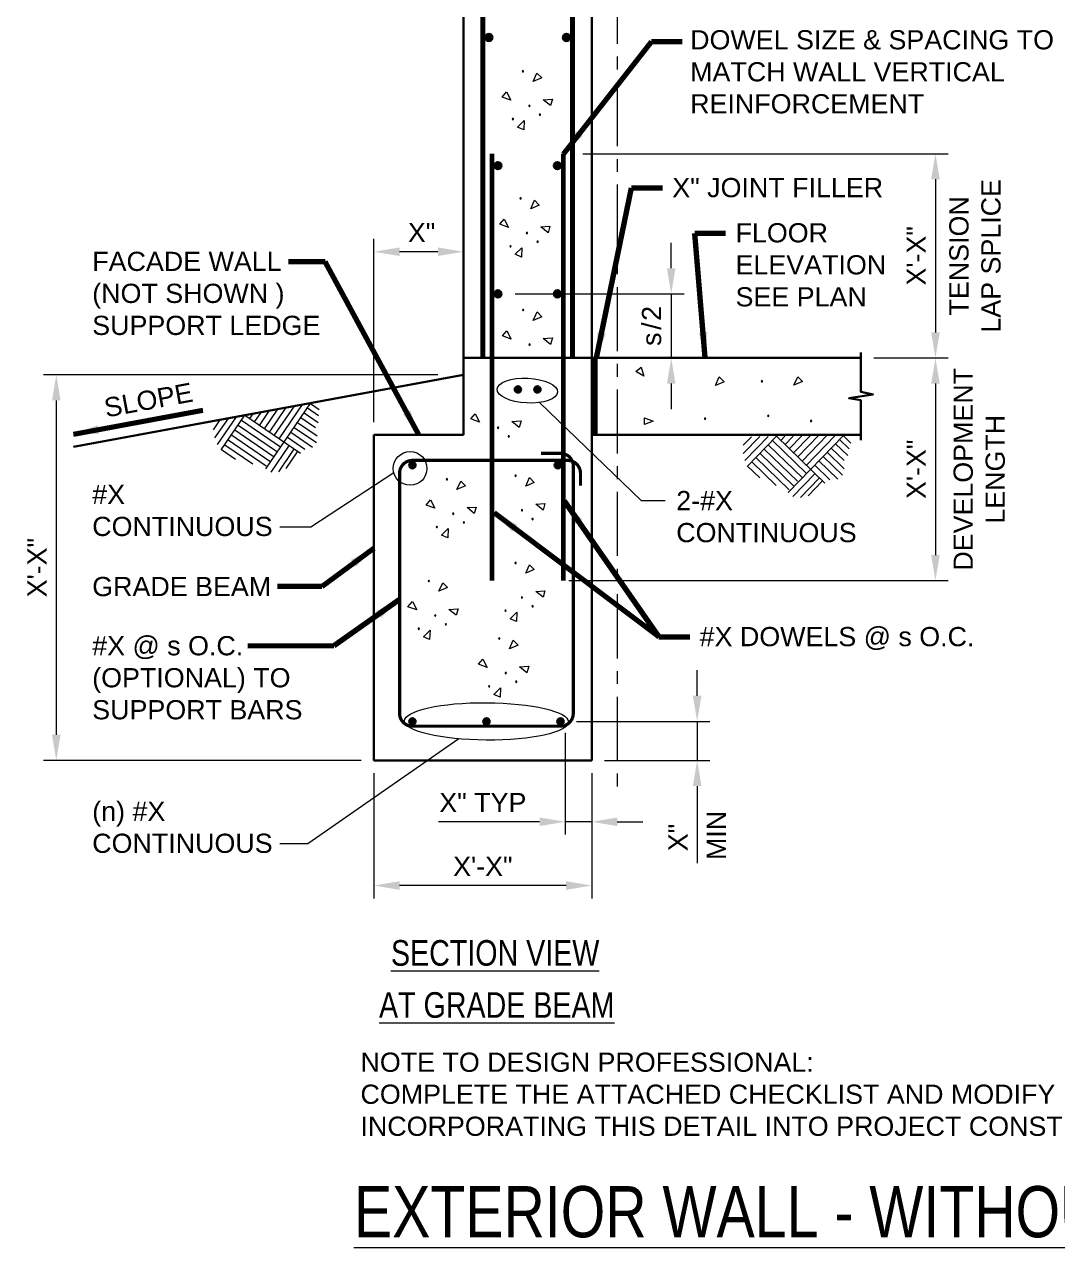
# Model space of a CAD drawing. Header units: inches. Extents: x -919 to -774, y 1785 to 1944.
# Drawn here: x -919 to -838.3, y 1784.5 to 1880 of the extents above; entities that cross this region are included whole.
import ezdxf

# ---------------------------------------------------------------- set-up
doc = ezdxf.new("R2010")
doc.units = ezdxf.units.IN
doc.header["$LTSCALE"] = 5
doc.header["$MEASUREMENT"] = 0
doc.linetypes.add('CENTER', pattern=[2, 1.25, -0.25, 0.25, -0.25])
for name, color, linetype, lineweight in [('S-ANNO-DIMS', 1, 'Continuous', 20), ('S-ANNO-TEXT', 7, 'Continuous', 20), ('S-DETL', 3, 'Continuous', 30), ('S-DETL-PATT', 7, 'Continuous', 15), ('S-GRID', 9, 'CENTER', 20)]:
    doc.layers.add(name, color=color, linetype=linetype, lineweight=lineweight)
doc.styles.add('Romans', font='arial.ttf')
doc.dimstyles.get("Standard").update_dxf_attribs({"dimtxt": 0.18, "dimasz": 0.18, "dimexe": 0.18, "dimexo": 0.0625, "dimgap": 0.09, "dimtad": 0, "dimtih": 1, "dimtoh": 1, "dimdec": 4, "dimzin": 0, "dimdsep": 46, "dimtxsty": 'Standard', "dimcen": 0.09, "dimadec": 0, "dimazin": 0, "dimtfac": 1, "dimtdec": 4, "dimtofl": 0, "dimtmove": 0, "dimatfit": 3, "dimfxl": 1, "dimtolj": 1, "dimtzin": 0, "dimarcsym": 0})

# ---------------------------------------------------------------- blocks, each defined once
blk = doc.blocks.new('*D0')
at = {"layer": 'Defpoints', "color": 0, "transparency": 16777216}
for p in [(-891.711, 1822.558), (-874.711, 1822.558), (-891.711, 1812.784)]:
    blk.add_point(p, dxfattribs=at)
at = {"layer": 'S-ANNO-DIMS', "transparency": 16777216}
for p, q in [((-891.711, 1821.558), (-891.711, 1811.784)), ((-874.711, 1821.558), (-874.711, 1811.784)), ((-876.711, 1812.784), (-889.711, 1812.784))]:
    blk.add_line(p, q, dxfattribs=at)
for points in [[(-889.711, 1813.118), (-889.711, 1812.451), (-891.711, 1812.784)], [(-876.711, 1813.118), (-876.711, 1812.451), (-874.711, 1812.784)]]:
    blk.add_solid(points, dxfattribs=at)
at = {"layer": 'S-ANNO-DIMS', "transparency": 16777216, "insert": (-883.211, 1814.284), "char_height": 1.5, "attachment_point": 5, "style": 'Romans'}
blk.add_mtext('\\A1;X\'-X"', dxfattribs=at)
blk = doc.blocks.new('*D1')
at = {"layer": 'Defpoints', "color": 0, "transparency": 16777216}
for p in [(-891.711, 1862.29), (-884.711, 1853.991), (-891.711, 1847.991)]:
    blk.add_point(p, dxfattribs=at)
at = {"layer": 'S-ANNO-DIMS', "transparency": 16777216}
for p, q in [((-891.711, 1848.991), (-891.711, 1863.29)), ((-886.711, 1862.29), (-889.711, 1862.29))]:
    blk.add_line(p, q, dxfattribs=at)
for points in [[(-889.711, 1862.623), (-889.711, 1861.957), (-891.711, 1862.29)], [(-886.711, 1862.623), (-886.711, 1861.957), (-884.711, 1862.29)]]:
    blk.add_solid(points, dxfattribs=at)
at = {"layer": 'S-ANNO-DIMS', "transparency": 16777216, "insert": (-887.992, 1863.79), "char_height": 1.5, "attachment_point": 5, "style": 'Romans'}
blk.add_mtext('\\A1;X"', dxfattribs=at)
blk = doc.blocks.new('*D2')
at = {"layer": 'Defpoints', "color": 0, "transparency": 16777216}
for p in [(-881.689, 1858.999), (-876.732, 1853.991), (-868.503, 1853.991)]:
    blk.add_point(p, dxfattribs=at)
at = {"layer": 'S-ANNO-DIMS', "transparency": 16777216}
for p, q in [((-868.503, 1860.999), (-868.503, 1862.999)), ((-880.689, 1858.999), (-867.503, 1858.999)), ((-868.503, 1858.999), (-868.503, 1853.991)), ((-868.503, 1851.991), (-868.503, 1849.991))]:
    blk.add_line(p, q, dxfattribs=at)
for points in [[(-868.836, 1860.999), (-868.17, 1860.999), (-868.503, 1858.999)], [(-868.836, 1851.991), (-868.17, 1851.991), (-868.503, 1853.991)]]:
    blk.add_solid(points, dxfattribs=at)
at = {"layer": 'S-ANNO-DIMS', "transparency": 16777216, "insert": (-870.357, 1856.991), "char_height": 1.5, "attachment_point": 5, "rotation": 90, "style": 'Romans'}
blk.add_mtext('\\A1;{\\T1.2; }', dxfattribs=at)
blk = doc.blocks.new('*D3')
at = {"layer": 'Defpoints', "color": 0, "transparency": 16777216}
for p in [(-876.9, 1825.604), (-874.711, 1822.558), (-866.477, 1822.558)]:
    blk.add_point(p, dxfattribs=at)
at = {"layer": 'S-ANNO-DIMS', "transparency": 16777216}
for p, q in [((-866.477, 1827.604), (-866.477, 1829.604)), ((-875.9, 1825.604), (-865.477, 1825.604)), ((-866.477, 1825.604), (-866.477, 1822.558)), ((-873.711, 1822.558), (-865.477, 1822.558)), ((-866.477, 1820.558), (-866.477, 1814.519))]:
    blk.add_line(p, q, dxfattribs=at)
for points in [[(-866.811, 1827.604), (-866.144, 1827.604), (-866.477, 1825.604)], [(-866.811, 1820.558), (-866.144, 1820.558), (-866.477, 1822.558)]]:
    blk.add_solid(points, dxfattribs=at)
at = {"layer": 'S-ANNO-DIMS', "transparency": 16777216, "insert": (-867.977, 1816.536), "char_height": 1.5, "attachment_point": 5, "rotation": 90, "style": 'Romans'}
blk.add_mtext('\\A1;X"', dxfattribs=at)
blk = doc.blocks.new('*D4')
at = {"layer": 'Defpoints', "color": 0, "transparency": 16777216}
for p in [(-876.398, 1869.951), (-850.28, 1853.991), (-847.874, 1853.991)]:
    blk.add_point(p, dxfattribs=at)
at = {"layer": 'S-ANNO-DIMS', "transparency": 16777216}
for p, q in [((-875.398, 1869.951), (-846.874, 1869.951)), ((-847.874, 1867.951), (-847.874, 1855.991)), ((-849.28, 1853.991), (-846.874, 1853.991))]:
    blk.add_line(p, q, dxfattribs=at)
for points in [[(-848.207, 1867.951), (-847.54, 1867.951), (-847.874, 1869.951)], [(-848.207, 1855.991), (-847.54, 1855.991), (-847.874, 1853.991)]]:
    blk.add_solid(points, dxfattribs=at)
at = {"layer": 'S-ANNO-DIMS', "transparency": 16777216, "insert": (-849.374, 1861.971), "char_height": 1.5, "attachment_point": 5, "rotation": 90, "style": 'Romans'}
blk.add_mtext('\\A1;X\'-X"', dxfattribs=at)
blk = doc.blocks.new('*D8')
at = {"layer": 'Defpoints', "color": 0, "transparency": 16777216}
for p in [(-876.775, 1825.706), (-874.711, 1822.558), (-876.775, 1817.765)]:
    blk.add_point(p, dxfattribs=at)
at = {"layer": 'S-ANNO-DIMS', "transparency": 16777216}
for p, q in [((-876.775, 1824.706), (-876.775, 1816.765)), ((-874.711, 1821.558), (-874.711, 1816.765)), ((-878.775, 1817.765), (-880.775, 1817.765)), ((-874.711, 1817.765), (-876.775, 1817.765)), ((-872.711, 1817.765), (-870.711, 1817.765))]:
    blk.add_line(p, q, dxfattribs=at)
for points in [[(-878.775, 1818.098), (-878.775, 1817.432), (-876.775, 1817.765)], [(-872.711, 1818.098), (-872.711, 1817.432), (-874.711, 1817.765)]]:
    blk.add_solid(points, dxfattribs=at)
at = {"layer": 'S-ANNO-DIMS', "transparency": 16777216, "insert": (-883.211, 1819.266), "char_height": 1.5, "attachment_point": 5, "style": 'Romans'}
blk.add_mtext('\\A1;X" TYP', dxfattribs=at)
blk = doc.blocks.new('*D12')
at = {"layer": 'Defpoints', "color": 0, "transparency": 16777216}
for p in [(-853.688, 1853.991), (-877.5, 1836.602), (-847.874, 1836.602)]:
    blk.add_point(p, dxfattribs=at)
at = {"layer": 'S-ANNO-DIMS', "transparency": 16777216}
for p, q in [((-852.688, 1853.991), (-846.874, 1853.991)), ((-847.874, 1851.991), (-847.874, 1838.602)), ((-876.5, 1836.602), (-846.874, 1836.602))]:
    blk.add_line(p, q, dxfattribs=at)
for points in [[(-848.207, 1851.991), (-847.54, 1851.991), (-847.874, 1853.991)], [(-848.207, 1838.602), (-847.54, 1838.602), (-847.874, 1836.602)]]:
    blk.add_solid(points, dxfattribs=at)
at = {"layer": 'S-ANNO-DIMS', "transparency": 16777216, "insert": (-849.374, 1845.297), "char_height": 1.5, "attachment_point": 5, "rotation": 90, "style": 'Romans'}
blk.add_mtext('\\A1;X\'-X"', dxfattribs=at)
blk = doc.blocks.new('*D19')
at = {"layer": 'Defpoints', "color": 0, "transparency": 16777216}
for p in [(-885.711, 1852.676), (-916.513, 1822.558), (-891.711, 1822.558)]:
    blk.add_point(p, dxfattribs=at)
at = {"layer": 'S-ANNO-DIMS', "transparency": 16777216}
for p, q in [((-886.711, 1852.676), (-917.513, 1852.676)), ((-916.513, 1850.676), (-916.513, 1824.558)), ((-892.711, 1822.558), (-917.513, 1822.558))]:
    blk.add_line(p, q, dxfattribs=at)
for points in [[(-916.846, 1850.676), (-916.18, 1850.676), (-916.513, 1852.676)], [(-916.846, 1824.558), (-916.18, 1824.558), (-916.513, 1822.558)]]:
    blk.add_solid(points, dxfattribs=at)
at = {"layer": 'S-ANNO-DIMS', "transparency": 16777216, "insert": (-918.013, 1837.617), "char_height": 1.5, "attachment_point": 5, "rotation": 90, "style": 'Romans'}
blk.add_mtext('\\A1;X\'-X"', dxfattribs=at)

msp = doc.modelspace()

# ---------------------------------------------------------------- hatches: boundary and pattern name
at = {"layer": 'S-DETL', "linetype": 'Continuous'}
h = msp.add_hatch(color=256, dxfattribs=at)
h.dxf.hatch_style = 1
h.paths.add_polyline_path([(-883.0233262, 1879.0279793, -1), (-882.4608262, 1879.0279793, -1)])
h = msp.add_hatch(color=256, dxfattribs=at)
h.dxf.hatch_style = 1
h.paths.add_polyline_path([(-883.0233262, 1879.0279793, -1), (-882.4608262, 1879.0279793, -1)])
h = msp.add_hatch(color=256, dxfattribs=at)
h.dxf.hatch_style = 1
h.paths.add_polyline_path([(-876.9608262, 1879.0279793, -1), (-876.3983262, 1879.0279793, -1)])
h = msp.add_hatch(color=256, dxfattribs=at)
h.dxf.hatch_style = 1
h.paths.add_polyline_path([(-876.9608262, 1879.0279793, -1), (-876.3983262, 1879.0279793, -1)])
h = msp.add_hatch(color=256, dxfattribs=at)
h.dxf.hatch_style = 1
h.paths.add_polyline_path([(-876.9608262, 1879.0279793, -1), (-876.3983262, 1879.0279793, -1)])
h = msp.add_hatch(color=256, dxfattribs=at)
h.dxf.hatch_style = 1
h.paths.add_polyline_path([(-882.3138782, 1869.013319, -1), (-881.7513782, 1869.013319, -1)])
h = msp.add_hatch(color=256, dxfattribs=at)
h.dxf.hatch_style = 1
h.paths.add_polyline_path([(-882.3138782, 1869.013319, -1), (-881.7513782, 1869.013319, -1)])
h = msp.add_hatch(color=256, dxfattribs=at)
h.dxf.hatch_style = 1
h.paths.add_polyline_path([(-882.3138782, 1869.013319, -1), (-881.7513782, 1869.013319, -1)])
h = msp.add_hatch(color=256, dxfattribs=at)
h.dxf.hatch_style = 1
h.paths.add_polyline_path([(-877.6702742, 1869.013319, -1), (-877.1077742, 1869.013319, -1)])
h = msp.add_hatch(color=256, dxfattribs=at)
h.dxf.hatch_style = 1
h.paths.add_polyline_path([(-877.6702742, 1869.013319, -1), (-877.1077742, 1869.013319, -1)])
h = msp.add_hatch(color=256, dxfattribs=at)
h.dxf.hatch_style = 1
h.paths.add_polyline_path([(-877.6702742, 1869.013319, -1), (-877.1077742, 1869.013319, -1)])
h = msp.add_hatch(color=256, dxfattribs=at)
h.dxf.hatch_style = 1
h.paths.add_polyline_path([(-882.3138782, 1858.9986588, -1), (-881.7513782, 1858.9986588, -1)])
h = msp.add_hatch(color=256, dxfattribs=at)
h.dxf.hatch_style = 1
h.paths.add_polyline_path([(-882.3138782, 1858.9986588, -1), (-881.7513782, 1858.9986588, -1)])
h = msp.add_hatch(color=256, dxfattribs=at)
h.dxf.hatch_style = 1
h.paths.add_polyline_path([(-882.3138782, 1858.9986588, -1), (-881.7513782, 1858.9986588, -1)])
h = msp.add_hatch(color=256, dxfattribs=at)
h.dxf.hatch_style = 1
h.paths.add_polyline_path([(-877.6702742, 1858.9986588, -1), (-877.1077742, 1858.9986588, -1)])
h = msp.add_hatch(color=256, dxfattribs=at)
h.dxf.hatch_style = 1
h.paths.add_polyline_path([(-877.6702742, 1858.9986588, -1), (-877.1077742, 1858.9986588, -1)])
h = msp.add_hatch(color=256, dxfattribs=at)
h.dxf.hatch_style = 1
h.paths.add_polyline_path([(-877.6702742, 1858.9986588, -1), (-877.1077742, 1858.9986588, -1)])
h = msp.add_hatch(color=256, dxfattribs=at)
h.dxf.hatch_style = 1
h.paths.add_polyline_path([(-880.7190726, 1851.5327251, -1), (-880.2190726, 1851.5327251, -1)])
h = msp.add_hatch(color=256, dxfattribs=at)
h.dxf.hatch_style = 1
h.paths.add_polyline_path([(-880.7190726, 1851.5327251, -1), (-880.2190726, 1851.5327251, -1)])
h = msp.add_hatch(color=256, dxfattribs=at)
h.dxf.hatch_style = 1
h.paths.add_polyline_path([(-880.7190726, 1851.5327251, -1), (-880.2190726, 1851.5327251, -1)])
h = msp.add_hatch(color=256, dxfattribs=at)
h.dxf.hatch_style = 1
h.paths.add_polyline_path([(-879.2012429, 1851.5327251, -1), (-878.7012429, 1851.5327251, -1)])
h = msp.add_hatch(color=256, dxfattribs=at)
h.dxf.hatch_style = 1
h.paths.add_polyline_path([(-879.2012429, 1851.5327251, -1), (-878.7012429, 1851.5327251, -1)])
h = msp.add_hatch(color=256, dxfattribs=at)
h.dxf.hatch_style = 1
h.paths.add_polyline_path([(-879.2012429, 1851.5327251, -1), (-878.7012429, 1851.5327251, -1)])
h = msp.add_hatch(color=256, dxfattribs=at)
h.dxf.hatch_style = 1
h.paths.add_polyline_path([(-888.9608262, 1845.6163287, -1), (-888.4608262, 1845.6163287, -1)])
h = msp.add_hatch(color=256, dxfattribs=at)
h.dxf.hatch_style = 1
h.paths.add_polyline_path([(-888.9608262, 1845.6163287, -1), (-888.4608262, 1845.6163287, -1)])
h = msp.add_hatch(color=256, dxfattribs=at)
h.dxf.hatch_style = 1
h.paths.add_polyline_path([(-888.9608262, 1845.6163287, -1), (-888.4608262, 1845.6163287, -1)])
h = msp.add_hatch(color=256, dxfattribs=at)
h.dxf.hatch_style = 1
h.paths.add_polyline_path([(-877.6077742, 1845.6163287, -1), (-877.1077742, 1845.6163287, -1)])
h = msp.add_hatch(color=256, dxfattribs=at)
h.dxf.hatch_style = 1
h.paths.add_polyline_path([(-877.6077742, 1845.6163287, -1), (-877.1077742, 1845.6163287, -1)])
h = msp.add_hatch(color=256, dxfattribs=at)
h.dxf.hatch_style = 1
h.paths.add_polyline_path([(-877.6077742, 1845.6163287, -1), (-877.1077742, 1845.6163287, -1)])
h = msp.add_hatch(color=256, dxfattribs=at)
h.dxf.hatch_style = 1
h.paths.add_polyline_path([(-888.9608262, 1825.6036388, -1), (-888.4608262, 1825.6036388, -1)])
h = msp.add_hatch(color=256, dxfattribs=at)
h.dxf.hatch_style = 1
h.paths.add_polyline_path([(-888.9608262, 1825.6036388, -1), (-888.4608262, 1825.6036388, -1)])
h = msp.add_hatch(color=256, dxfattribs=at)
h.dxf.hatch_style = 1
h.paths.add_polyline_path([(-888.9608262, 1825.6036388, -1), (-888.4608262, 1825.6036388, -1)])
h = msp.add_hatch(color=256, dxfattribs=at)
h.dxf.hatch_style = 1
h.paths.add_polyline_path([(-883.1801675, 1825.6036388, -1), (-882.6801675, 1825.6036388, -1)])
h = msp.add_hatch(color=256, dxfattribs=at)
h.dxf.hatch_style = 1
h.paths.add_polyline_path([(-883.1801675, 1825.6036388, -1), (-882.6801675, 1825.6036388, -1)])
h = msp.add_hatch(color=256, dxfattribs=at)
h.dxf.hatch_style = 1
h.paths.add_polyline_path([(-883.1801675, 1825.6036388, -1), (-882.6801675, 1825.6036388, -1)])
h = msp.add_hatch(color=256, dxfattribs=at)
h.dxf.hatch_style = 1
h.paths.add_polyline_path([(-877.3995087, 1825.6036388, -1), (-876.8995087, 1825.6036388, -1)])
h = msp.add_hatch(color=256, dxfattribs=at)
h.dxf.hatch_style = 1
h.paths.add_polyline_path([(-877.3995087, 1825.6036388, -1), (-876.8995087, 1825.6036388, -1)])
h = msp.add_hatch(color=256, dxfattribs=at)
h.dxf.hatch_style = 1
h.paths.add_polyline_path([(-877.3995087, 1825.6036388, -1), (-876.8995087, 1825.6036388, -1)])

# ---------------------------------------------------------------- linework, layer by layer
at = {"layer": 'S-ANNO-DIMS'}
msp.add_line((-878.7751693, 1817.7648997), (-886.6681073, 1817.7648997), dxfattribs=at)
at = {"layer": 'S-ANNO-TEXT'}
for points in [[(-878.7797337, 1850.5173296), (-870.8467159, 1842.8702682), (-868.9826055, 1842.8702682)], [(-890.160683, 1845.0231986), (-896.6413491, 1840.7820665), (-899.0588199, 1840.7820665)], [(-885.0758065, 1824.2380066), (-896.8866039, 1816.0327331), (-899.0588199, 1816.0327331)]]:
    msp.add_lwpolyline(points, dxfattribs=at)
msp.add_circle((-888.8883623, 1845.3658643), 1.3176569, dxfattribs=at)
for centre, major_axis, ratio in [((-879.7379295, 1851.440986), (2.3575065, -0.1177768), 0.4093660684), ((-882.9301675, 1825.6036388), (-6.4007631, 0.0388782), 0.2284971886)]:
    msp.add_ellipse(centre, major_axis=major_axis, ratio=ratio, dxfattribs=at)
at = {"layer": 'S-DETL', "linetype": 'Continuous'}
for p, q in [((-884.7108262, 1926.8499558), (-884.7108262, 1847.9913287)), ((-874.7108262, 1926.8499558), (-874.7108262, 1853.9913287)), ((-884.7108262, 1863.7773768), (-884.7108262, 1853.9913287)), ((-884.7108262, 1853.9913287), (-853.6878336, 1853.9913287)), ((-874.7108262, 1853.9913287), (-874.7108262, 1822.5578901)), ((-874.5858262, 1853.9913287), (-874.5858262, 1847.9913287)), ((-874.4608262, 1853.9913287), (-874.4608262, 1847.9913287)), ((-874.3358262, 1853.9913287), (-874.3358262, 1847.9913287)), ((-884.7108262, 1852.6762851), (-915.1796414, 1847.0517928)), ((-891.7108262, 1847.9913287), (-884.7108262, 1847.9913287)), ((-891.7108262, 1847.9913287), (-891.7108262, 1822.5578901)), ((-874.7108262, 1847.9913287), (-853.6878336, 1847.9913287)), ((-891.7108262, 1822.5578901), (-874.7108262, 1822.5578901))]:
    msp.add_line(p, q, dxfattribs=at)
at = {"layer": 'S-DETL', "linetype": 'Continuous', "const_width": 0.375}
for points in [[(-882.4756467, 1920.9841923), (-882.4756467, 1910.0646298), (-883.2108262, 1904.0646298), (-883.2108262, 1853.9913287)], [(-876.9460057, 1920.9841923), (-876.9460057, 1910.0646298), (-876.2108262, 1904.0646298), (-876.2108262, 1853.9913287)], [(-882.5013782, 1869.950819), (-882.5013782, 1836.6023165)], [(-876.9202742, 1869.950819), (-876.9202742, 1836.6023165)]]:
    msp.add_lwpolyline(points, dxfattribs=at)
at = {"layer": 'S-DETL', "linetype": 'Continuous'}
msp.add_lwpolyline([(-853.6878336, 1854.4283572), (-853.6878336, 1851.3424452), (-852.7472276, 1851.1487948), (-854.6284396, 1850.8501897), (-853.6878336, 1850.6934221), (-853.6878336, 1847.5706273)], dxfattribs=at)
at = {"layer": 'S-DETL', "linetype": 'Continuous', "const_width": 0.25}
msp.add_lwpolyline([(-878.6582908, 1846.5477351), (-877.1495087, 1846.5477351, -0.4142135624), (-876.1495087, 1845.5477351), (-876.1495087, 1826.2286388, -0.4142135624), (-877.1495087, 1825.2286388), (-888.7108262, 1825.2286388, -0.4142135624), (-889.7108262, 1826.2286388), (-889.7108262, 1844.9913287, -0.4142135624), (-888.7108262, 1845.9913287), (-876.5881911, 1845.9913287, -0.4142135624), (-875.5881911, 1844.9913287), (-875.5881911, 1844.0126615)], format="xyb", dxfattribs=at)
at = {"layer": 'S-DETL', "linetype": 'Continuous'}
for centre, radius in [((-882.7420762, 1879.0279793), 0.28125), ((-882.7420762, 1879.0279793), 0.28125), ((-882.7420762, 1879.0279793), 0.28125), ((-876.6795762, 1879.0279793), 0.28125), ((-876.6795762, 1879.0279793), 0.28125), ((-876.6795762, 1879.0279793), 0.28125), ((-882.0326282, 1869.013319), 0.28125), ((-882.0326282, 1869.013319), 0.28125), ((-882.0326282, 1869.013319), 0.28125), ((-877.3890242, 1869.013319), 0.28125), ((-877.3890242, 1869.013319), 0.28125), ((-877.3890242, 1869.013319), 0.28125), ((-882.0326282, 1858.9986588), 0.28125), ((-882.0326282, 1858.9986588), 0.28125), ((-882.0326282, 1858.9986588), 0.28125), ((-877.3890242, 1858.9986588), 0.28125), ((-877.3890242, 1858.9986588), 0.28125), ((-877.3890242, 1858.9986588), 0.28125), ((-880.4690726, 1851.5327251), 0.25), ((-880.4690726, 1851.5327251), 0.25), ((-880.4690726, 1851.5327251), 0.25), ((-878.9512429, 1851.5327251), 0.25), ((-878.9512429, 1851.5327251), 0.25), ((-878.9512429, 1851.5327251), 0.25), ((-888.7108262, 1845.6163287), 0.25), ((-888.7108262, 1845.6163287), 0.25), ((-888.7108262, 1845.6163287), 0.25), ((-877.3577742, 1845.6163287), 0.25), ((-877.3577742, 1845.6163287), 0.25), ((-877.3577742, 1845.6163287), 0.25), ((-888.7108262, 1825.6036388), 0.25), ((-888.7108262, 1825.6036388), 0.25), ((-888.7108262, 1825.6036388), 0.25), ((-882.9301675, 1825.6036388), 0.25), ((-882.9301675, 1825.6036388), 0.25), ((-882.9301675, 1825.6036388), 0.25), ((-877.1495087, 1825.6036388), 0.25), ((-877.1495087, 1825.6036388), 0.25), ((-877.1495087, 1825.6036388), 0.25)]:
    msp.add_circle(centre, radius, dxfattribs=at)
at = {"layer": 'S-DETL-PATT'}
for p, q in [((-901.409529, 1849.253735), (-901.1478255, 1849.6362856)), ((-901.0269784, 1848.9920316), (-900.5035715, 1849.7571328)), ((-900.6444277, 1848.7303281), (-899.8593175, 1849.87798)), ((-900.2618771, 1848.4686247), (-899.2150634, 1849.9988272)), ((-900.1621783, 1845.3307416), (-896.6380473, 1850.482216)), ((-899.8793265, 1848.2069213), (-898.5708094, 1850.1196744)), ((-899.4967759, 1847.9452179), (-897.9265554, 1850.2405216)), ((-899.1142253, 1847.6835145), (-897.2823013, 1850.3613688)), ((-897.1614541, 1849.7171147), (-896.0615527, 1848.9646636)), ((-896.8997507, 1850.0996654), (-896.0386373, 1849.5105694)), ((-896.6636942, 1850.444726), (-895.9816719, 1849.9781466)), ((-904.2482485, 1848.3877956), (-903.7248417, 1849.1528968)), ((-904.1274013, 1847.7435415), (-903.0805877, 1849.273744)), ((-903.9182292, 1847.2283983), (-902.4363336, 1849.3945912)), ((-903.64458, 1846.807506), (-901.7920796, 1849.5154384)), ((-902.3154864, 1848.7503372), (-899.249611, 1846.6529674)), ((-902.053783, 1849.1328878), (-899.0078098, 1847.0491332)), ((-901.7920796, 1849.5154384), (-897.4526836, 1846.5468515)), ((-897.684861, 1848.9520135), (-896.1546585, 1847.9051998)), ((-897.4231576, 1849.3345641), (-896.2755057, 1848.5494539)), ((-902.8388933, 1847.9852359), (-899.8327149, 1845.928705)), ((-902.5771898, 1848.3677865), (-899.5909121, 1846.3248627)), ((-898.4699712, 1847.8043617), (-897.111389, 1846.8749466)), ((-898.2082678, 1848.1869123), (-896.5114057, 1847.0260794)), ((-897.9465644, 1848.5694629), (-896.2098994, 1847.3814079)), ((-862.8910852, 1847.1781775), (-862.2459598, 1847.843871)), ((-862.8808011, 1846.522768), (-861.5905503, 1847.854155)), ((-862.7616521, 1845.9796944), (-860.9351409, 1847.8644391)), ((-862.5630318, 1845.5186258), (-860.2797314, 1847.8747232)), ((-860.2797314, 1847.8747232), (-856.5041425, 1844.2157897)), ((-859.9468847, 1847.5521605), (-859.624322, 1847.8850072)), ((-859.6140379, 1847.2295978), (-858.9689125, 1847.8952913)), ((-859.3801254, 1843.4748396), (-855.0364558, 1847.9569956)), ((-859.2811912, 1846.9070351), (-858.3135031, 1847.9055753)), ((-858.9483444, 1846.5844724), (-857.6580936, 1847.9158594)), ((-858.6154977, 1846.2619097), (-857.0026842, 1847.9261434)), ((-858.2826509, 1845.939347), (-856.3472747, 1847.9364275)), ((-857.9498042, 1845.6167843), (-855.6918653, 1847.9467116)), ((-855.068067, 1847.9243766), (-854.4746593, 1847.3492956)), ((-903.6240035, 1846.8375841), (-902.5281108, 1846.0878823)), ((-903.3623001, 1847.2201347), (-901.1719763, 1845.7217241)), ((-903.1005967, 1847.6026853), (-900.114319, 1845.5597615)), ((-899.7489355, 1845.0842856), (-898.3604287, 1847.1139653)), ((-899.1467644, 1845.1105141), (-897.9624517, 1846.8417087)), ((-861.2474195, 1846.8761829), (-858.6491427, 1844.3581777)), ((-860.9248568, 1847.2090297), (-858.2573231, 1844.6239154)), ((-860.6022941, 1847.5418764), (-857.9520767, 1844.9735435)), ((-856.0041439, 1846.9584554), (-855.0056037, 1845.9907673)), ((-855.6815812, 1847.2913021), (-854.7245884, 1846.3638697)), ((-855.3590185, 1847.6241489), (-854.6097887, 1846.8980601)), ((-898.5687012, 1845.357707), (-897.6838688, 1846.6511297)), ((-862.2151076, 1845.8776426), (-860.3093684, 1844.0307775)), ((-861.8925449, 1846.2104894), (-859.2942681, 1843.6924842)), ((-861.5699822, 1846.5433361), (-858.9543892, 1844.0085578)), ((-856.971832, 1845.9599151), (-855.4954402, 1844.5291317)), ((-856.6492693, 1846.2927618), (-855.1382449, 1844.828424)), ((-856.3267066, 1846.6256086), (-854.9953196, 1845.3353578)), ((-862.5376703, 1845.5447959), (-861.5841642, 1844.6207505)), ((-859.0144519, 1843.1621209), (-857.3030472, 1844.9280892)), ((-857.2943947, 1845.6270683), (-856.1123309, 1844.4815191)), ((-858.4165036, 1843.0862545), (-856.9567784, 1844.5925192)), ((-857.8049917, 1843.2322495), (-856.714391, 1844.357621))]:
    msp.add_line(p, q, dxfattribs=at)
at = {"layer": 'S-DETL-PATT', "flags": 128}
for points in [[(-880.1281292, 1876.3868274, 1), (-880.0244492, 1876.3868274, 1)], [(-879.62504, 1873.6882151, 1), (-879.52136, 1873.6882151, 1)], [(-880.9138518, 1872.655224, 1), (-880.8101718, 1872.655224, 1)], [(-878.7996403, 1873.0068465, 1), (-878.6959603, 1873.0068465, 1)], [(-880.318289, 1866.4524321, 1), (-880.214609, 1866.4524321, 1)], [(-879.8151997, 1863.7538198, 1), (-879.7115197, 1863.7538198, 1)], [(-878.9898, 1863.0724511, 1), (-878.88612, 1863.0724511, 1)], [(-881.1040115, 1862.7208287, 1), (-881.0003315, 1862.7208287, 1)], [(-880.1129545, 1857.7342178, 1), (-880.0092745, 1857.7342178, 1)], [(-879.6098653, 1855.0356054, 1), (-879.5061853, 1855.0356054, 1)], [(-861.4757978, 1852.1698439, 1), (-861.3721178, 1852.1698439, 1)], [(-865.9112601, 1849.2543422, 1), (-865.8075801, 1849.2543422, 1)], [(-860.9727086, 1849.4712316, 1), (-860.8690286, 1849.4712316, 1)], [(-857.6364399, 1849.0743772, 1), (-857.5327599, 1849.0743772, 1)], [(-882.0678992, 1848.5435207, 1), (-881.9642192, 1848.5435207, 1)], [(-881.2424995, 1847.862152, 1), (-881.1388195, 1847.862152, 1)], [(-880.7076997, 1844.7939435, 1), (-880.6040197, 1844.7939435, 1)], [(-886.0703343, 1844.5214856, 1), (-885.9666543, 1844.5214856, 1)], [(-880.2046105, 1842.0953312, 1), (-880.1009305, 1842.0953312, 1)], [(-885.5672451, 1841.8228733, 1), (-885.4635651, 1841.8228733, 1)], [(-884.7418454, 1841.1415047, 1), (-884.6381654, 1841.1415047, 1)], [(-879.3792108, 1841.4139626, 1), (-879.2755308, 1841.4139626, 1)], [(-886.8560569, 1840.7898822, 1), (-886.7523769, 1840.7898822, 1)], [(-880.7076997, 1837.9824775, 1), (-880.6040197, 1837.9824775, 1)], [(-887.47916, 1836.5747736, 1), (-887.37548, 1836.5747736, 1)], [(-880.2046105, 1835.2838652, 1), (-880.1009305, 1835.2838652, 1)], [(-881.4934222, 1834.2508741, 1), (-881.3897422, 1834.2508741, 1)], [(-879.3792108, 1834.6024966, 1), (-879.2755308, 1834.6024966, 1)], [(-886.9760708, 1833.8761613, 1), (-886.8723908, 1833.8761613, 1)], [(-888.2648825, 1832.8431702, 1), (-888.1612025, 1832.8431702, 1)], [(-886.150671, 1833.1947926, 1), (-886.046991, 1833.1947926, 1)], [(-881.9801864, 1832.0792059, 1), (-881.8765064, 1832.0792059, 1)], [(-881.4770972, 1829.3805936, 1), (-881.3734172, 1829.3805936, 1)], [(-880.6516975, 1828.6992249, 1), (-880.5480175, 1828.6992249, 1)], [(-882.765909, 1828.3476025, 1), (-882.662229, 1828.3476025, 1)]]:
    msp.add_lwpolyline(points, format="xyb", close=True, dxfattribs=at)
for points in [[(-878.6111955, 1875.8712386), (-879.2854584, 1875.5835883), (-878.9860882, 1876.2461313)], [(-881.3563137, 1874.773346), (-881.0204677, 1874.1217474), (-881.7029979, 1874.3722235)], [(-877.9322479, 1873.7079303), (-878.5043755, 1874.166235), (-877.7790061, 1874.2154793)], [(-880.4973077, 1872.023671), (-879.9736239, 1872.5366316), (-880.01183, 1871.8105971)], [(-878.8013552, 1865.9368433), (-879.4756182, 1865.6491929), (-879.1762479, 1866.311736)], [(-881.5464735, 1864.8389506), (-881.2106274, 1864.1873521), (-881.8931577, 1864.4378282)], [(-878.1224076, 1863.7735349), (-878.6945353, 1864.2318397), (-877.9691658, 1864.281084)], [(-880.6874674, 1862.0892757), (-880.1637836, 1862.6022363), (-880.2019898, 1861.8762018)], [(-878.5960207, 1857.2186289), (-879.2702837, 1856.9309786), (-878.9709134, 1857.5935217)], [(-881.341139, 1856.1207363), (-881.0052929, 1855.4691378), (-881.6878232, 1855.7196139)], [(-877.9170731, 1855.0553206), (-878.4892008, 1855.5136253), (-877.7638313, 1855.5628697)], [(-870.8528478, 1853.2655838), (-870.6325567, 1852.5664093), (-871.2626258, 1852.9291747)], [(-864.3805259, 1852.1404494), (-865.0547889, 1851.8527991), (-864.7554186, 1852.5153421)], [(-858.2504473, 1852.1456822), (-858.9247103, 1851.8580319), (-858.6253401, 1852.5205749)], [(-883.7991729, 1849.6286515), (-883.4633269, 1848.977053), (-884.1458571, 1849.2275291)], [(-880.3751071, 1848.5632358), (-880.9472347, 1849.0215406), (-880.2218653, 1849.0707849)], [(-870.5964745, 1849.3265296), (-869.9162991, 1849.0531532), (-870.5964745, 1848.7963512)], [(-884.5534006, 1844.0058968), (-885.2276635, 1843.7182465), (-884.9282933, 1844.3807895)], [(-879.1907659, 1844.2783547), (-879.8650289, 1843.9907044), (-879.5656587, 1844.6532474)], [(-887.2985188, 1842.9080042), (-886.9626728, 1842.2564056), (-887.645203, 1842.5068817)], [(-883.874453, 1841.8425885), (-884.4465806, 1842.3008932), (-883.7212112, 1842.3501375)], [(-878.5118184, 1842.1150464), (-879.083946, 1842.5733511), (-878.3585766, 1842.6225955)], [(-886.4395128, 1840.1583293), (-885.915829, 1840.6712898), (-885.9540351, 1839.9452553)], [(-879.1907659, 1837.4668887), (-879.8650289, 1837.1792384), (-879.5656587, 1837.8417814)], [(-885.9622262, 1836.0591848), (-886.6364892, 1835.7715344), (-886.3371189, 1836.4340775)], [(-878.5118184, 1835.3035804), (-879.083946, 1835.7618851), (-878.3585766, 1835.8111294)], [(-888.7073445, 1834.9612921), (-888.3714984, 1834.3096936), (-889.0540287, 1834.5601697)], [(-885.2832786, 1833.8958764), (-885.8554063, 1834.3541812), (-885.1300368, 1834.4034255)], [(-881.0768782, 1833.6193212), (-880.5531943, 1834.1322817), (-880.5914005, 1833.4062472)], [(-887.8483385, 1832.2116172), (-887.3246546, 1832.7245778), (-887.3628608, 1831.9985433)], [(-880.4632527, 1831.5636171), (-881.1375157, 1831.2759667), (-880.8381454, 1831.9385098)], [(-883.208371, 1830.4657244), (-882.8725249, 1829.8141259), (-883.5550551, 1830.064602)], [(-879.7843051, 1829.4003087), (-880.3564327, 1829.8586135), (-879.6310633, 1829.9078578)], [(-882.3493649, 1827.7160495), (-881.8256811, 1828.2290101), (-881.8638872, 1827.5029756)]]:
    msp.add_lwpolyline(points, close=True, dxfattribs=at)
at = {"layer": 'S-GRID', "linetype": 'CENTER', "ltscale": 0.8}
msp.add_line((-872.7108262, 1939.5305167), (-872.7108262, 1820.2635206), dxfattribs=at)

# ---------------------------------------------------------------- texts
at = {"layer": 'S-ANNO-DIMS', "char_height": 1.499999989, "rotation": 90, "style": 'Romans'}
for s, insert, attachment_point in [('\\A1;TENSION\\PLAP SPLICE', (-846.7904744, 1861.9710739), 2), ('\\A1;{\\T1.2;s/}2', (-870.0286866, 1856.4949937), 5), ('\\A1;DEVELOPMENT\\PLENGTH', (-846.4571411, 1845.2968226), 2)]:
    msp.add_mtext(s, dxfattribs=dict(at, insert=insert, attachment_point=attachment_point))
at = {"layer": 'S-ANNO-DIMS', "insert": (-865.7273799, 1814.7794113), "char_height": 1.49999999, "width": 35.703847172, "attachment_point": 1, "rotation": 90, "style": 'Romans'}
msp.add_mtext('\\A1;MIN', dxfattribs=at)
at = {"layer": 'S-ANNO-TEXT', "style": 'Romans', "width": 0.8}
for s, height, p in [('%%USECTION VIEW', 2, (-890.3827226, 1806.5212771)), ('%%UAT GRADE BEAM', 2, (-891.3153283, 1802.4530643)), ('%%UEXTERIOR WALL - WITHOUT BASEMENT', 4, (-893.2726242, 1785.3075731))]:
    msp.add_text(s, height=height, dxfattribs=at).set_placement(p)
at = {"layer": 'S-ANNO-TEXT', "attachment_point": 1, "style": 'Romans'}
for s, insert, char_height, width in [('\\A1;DOWEL SIZE & SPACING TO \\PMATCH WALL VERTICAL \\PREINFORCEMENT', (-867.0238349, 1879.5975697), 1.499999989, 48.959941924), ('\\A1;X" JOINT FILLER', (-868.4187696, 1868.050754), 1.499999989, 35.703847172), ('\\A1;FLOOR \\PELEVATION\\PSEE PLAN', (-863.4793689, 1864.5206601), 1.49999999, 35.703847172), ('\\A1;2-#X\\PCONTINUOUS', (-868.1100159, 1843.6039885), 1.49999999, 35.703847172), ('\\A1;#X DOWELS @ s O.C.', (-866.2814326, 1832.9782389), 1.499999989, 35.703847172), ('NOTE TO DESIGN PROFESSIONAL: \\PCOMPLETE THE ATTACHED CHECKLIST AND MODIFY DETAIL AS REQUIRED BEFORE \\PINCORPORATING THIS DETAIL INTO PROJECT CONSTRUCTION DOCUMENTS', (-892.7635175, 1799.7339032), 1.499999989, 159.842980143)]:
    msp.add_mtext(s, dxfattribs=dict(at, insert=insert, char_height=char_height, width=width))
at = {"layer": 'S-ANNO-TEXT', "style": 'Romans'}
for s, insert, char_height, attachment_point in [('\\A1;FACADE WALL \\P(NOT SHOWN )\\PSUPPORT LEDGE', (-913.7073533, 1862.2900568), 1.499999989, 1), ('\\A1;#X\\PCONTINUOUS', (-913.7073533, 1844.0837377), 1.49999999, 1), ('\\A1;GRADE BEAM', (-913.7073533, 1835.3689405), 1.499999989, 7), ('\\A1;#X @ s O.C.\\P(OPTIONAL) TO\\PSUPPORT BARS', (-913.7073533, 1832.2666213), 1.499999989, 1), ('\\A1;(n) #X \\PCONTINUOUS', (-913.7073533, 1819.3344043), 1.499999989, 1)]:
    msp.add_mtext(s, dxfattribs=dict(at, insert=insert, char_height=char_height, attachment_point=attachment_point))
at = {"layer": 'S-ANNO-TEXT', "insert": (-912.8932504, 1850.8149361), "char_height": 1.49999999, "width": 35.703847172, "attachment_point": 1, "rotation": 10.4589641, "style": 'Romans'}
msp.add_mtext('\\A1;SLOPE', dxfattribs=at)

# ---------------------------------------------------------------- dimensions: what is measured, and where the dimension line sits
at = {"layer": 'S-ANNO-DIMS'}
for base, p1, p2, angle, text, override, picture, middle in [((-847.8738077, 1853.9913287), (-876.3983262, 1869.950819), (-850.2798553, 1853.9913287), 270, 'X\'-X"', {"dimscale": 16, "dimtxt": 0.09375, "dimasz": 0.125, "dimexe": 0.0625, "dimgap": 0.0625, "dimtih": 0, "dimtoh": 0, "dimdec": 5, "dimlfac": 1, "dimrnd": 0.03125, "dimzin": 7, "dimlunit": 4, "dimtxsty": 'Romans', "dimcen": 0.125, "dimclrd": 256, "dimclre": 256, "dimclrt": 256, "dimadec": 4, "dimtdec": 5, "dimtofl": 1, "dimtvp": 1, "dimfrac": 2, "dimtzin": 3, "dimlwd": 65535, "dimlwe": 65535}, '*D4', (-847.8738077, 1861.9710739)), ((-891.7108262, 1862.2900568), (-884.7108262, 1853.9913287), (-891.7108262, 1847.9913287), 180, 'X"', {"dimscale": 16, "dimtxt": 0.09375, "dimasz": 0.125, "dimexe": 0.0625, "dimgap": 0.0625, "dimtih": 0, "dimtoh": 0, "dimdec": 5, "dimlfac": 1, "dimrnd": 0.03125, "dimzin": 7, "dimlunit": 4, "dimtxsty": 'Romans', "dimcen": 0.125, "dimse1": 1, "dimclrd": 256, "dimclre": 256, "dimclrt": 256, "dimadec": 4, "dimtdec": 5, "dimtofl": 1, "dimtvp": 1, "dimfrac": 2, "dimtzin": 3, "dimlwd": 65535, "dimlwe": 65535}, '*D1', (-887.9915857, 1862.2900568)), ((-868.5031068, 1853.9913287), (-881.6888782, 1858.9986588), (-876.7318336, 1853.9913287), 270, '{\\T1.2; }', {"dimscale": 16, "dimtxt": 0.09375, "dimasz": 0.125, "dimexe": 0.0625, "dimgap": 0.0625, "dimtih": 0, "dimtoh": 0, "dimdec": 5, "dimlfac": 1, "dimrnd": 0.03125, "dimzin": 7, "dimlunit": 4, "dimtxsty": 'Romans', "dimcen": 0.125, "dimse2": 1, "dimclrd": 256, "dimclre": 256, "dimclrt": 256, "dimadec": 4, "dimtdec": 5, "dimtofl": 1, "dimtmove": 2, "dimtvp": 1, "dimfrac": 2, "dimtzin": 3, "dimlwd": 65535, "dimlwe": 65535}, '*D2', (-870.3568766, 1856.9913287)), ((-847.8738077, 1836.6023165), (-853.6878336, 1853.9913287), (-877.499834, 1836.6023165), 270, 'X\'-X"', {"dimscale": 16, "dimtxt": 0.09375, "dimasz": 0.125, "dimexe": 0.0625, "dimgap": 0.0625, "dimtih": 0, "dimtoh": 0, "dimdec": 5, "dimlfac": 1, "dimrnd": 0.03125, "dimzin": 7, "dimlunit": 4, "dimtxsty": 'Romans', "dimcen": 0.125, "dimclrd": 256, "dimclre": 256, "dimclrt": 256, "dimadec": 4, "dimtdec": 5, "dimtofl": 1, "dimtvp": 1, "dimfrac": 2, "dimtzin": 3, "dimlwd": 65535, "dimlwe": 65535}, '*D12', (-847.8738077, 1845.2968226)), ((-916.5129748, 1822.5578901), (-885.7108262, 1852.6762851), (-891.7108262, 1822.5578901), 270, 'X\'-X"', {"dimscale": 16, "dimtxt": 0.09375, "dimasz": 0.125, "dimexe": 0.0625, "dimgap": 0.0625, "dimtih": 0, "dimtoh": 0, "dimdec": 5, "dimlfac": 1, "dimrnd": 0.03125, "dimzin": 7, "dimlunit": 4, "dimtxsty": 'Romans', "dimcen": 0.125, "dimclrd": 256, "dimclre": 256, "dimclrt": 256, "dimadec": 4, "dimtdec": 5, "dimtofl": 1, "dimtvp": 1, "dimfrac": 2, "dimtzin": 3, "dimlwd": 65535, "dimlwe": 65535}, '*D19', (-916.5129748, 1837.6170876)), ((-866.4773799, 1822.5578901), (-876.8995087, 1825.6036388), (-874.7108262, 1822.5578901), 270, 'X"', {"dimscale": 16, "dimtxt": 0.09375, "dimasz": 0.125, "dimexe": 0.0625, "dimgap": 0.0625, "dimtih": 0, "dimtoh": 0, "dimdec": 5, "dimlfac": 1, "dimrnd": 0.03125, "dimzin": 7, "dimlunit": 4, "dimtxsty": 'Romans', "dimcen": 0.125, "dimclrd": 256, "dimclre": 256, "dimclrt": 256, "dimadec": 4, "dimtdec": 5, "dimtofl": 1, "dimtvp": 1, "dimfrac": 2, "dimtzin": 3, "dimlwd": 65535, "dimlwe": 65535}, '*D3', (-866.4773799, 1816.5362326)), ((-876.7751693, 1817.7648997), (-874.7108262, 1822.5578901), (-876.7751693, 1825.7063894), 180, 'X" TYP', {"dimscale": 16, "dimtxt": 0.09375, "dimasz": 0.125, "dimexe": 0.0625, "dimgap": 0.0625, "dimtih": 0, "dimtoh": 0, "dimdec": 5, "dimlfac": 1, "dimrnd": 0.03125, "dimzin": 7, "dimlunit": 4, "dimtxsty": 'Romans', "dimcen": 0.125, "dimclrd": 256, "dimclre": 256, "dimclrt": 256, "dimadec": 4, "dimtdec": 5, "dimtofl": 1, "dimtmove": 2, "dimtvp": 1, "dimfrac": 2, "dimtzin": 3, "dimlwd": 65535, "dimlwe": 65535}, '*D8', (-883.2108262, 1819.2659229)), ((-891.7108262, 1812.784327), (-874.7108262, 1822.5578901), (-891.7108262, 1822.5578901), 180, 'X\'-X"', {"dimscale": 16, "dimtxt": 0.09375, "dimasz": 0.125, "dimexe": 0.0625, "dimgap": 0.0625, "dimtih": 0, "dimtoh": 0, "dimdec": 5, "dimlfac": 1, "dimrnd": 0.03125, "dimzin": 7, "dimlunit": 4, "dimtxsty": 'Romans', "dimcen": 0.125, "dimclrd": 256, "dimclre": 256, "dimclrt": 256, "dimadec": 4, "dimtdec": 5, "dimtofl": 1, "dimtvp": 1, "dimfrac": 2, "dimtzin": 3, "dimlwd": 65535, "dimlwe": 65535}, '*D0', (-883.2108262, 1812.784327))]:
    dim = msp.add_linear_dim(base=base, p1=p1, p2=p2, angle=angle, text=text, dimstyle='Standard', override=override, dxfattribs=at)
    dim.commit()
    dim.dimension.update_dxf_attribs({"geometry": picture, "text_midpoint": middle, "dimtype": 128})

# ---------------------------------------------------------------- leaders
at = {"layer": 'S-ANNO-TEXT'}
for points, override in [([(-876.9202742, 1869.950819), (-870.049501, 1878.7217079), (-867.6426782, 1878.7217079)], {"dimscale": 16, "dimtxt": 0.09375, "dimasz": 0.125, "dimexe": 0.0625, "dimgap": 0.0625, "dimtad": 0, "dimtih": 0, "dimtoh": 0, "dimdec": 5, "dimlfac": 16, "dimrnd": 0.03125, "dimzin": 7, "dimlunit": 4, "dimtxsty": 'Romans', "dimcen": 0.125, "dimclrd": 256, "dimclre": 256, "dimclrt": 256, "dimadec": 4, "dimtdec": 5, "dimtofl": 1, "dimtvp": 1, "dimfrac": 2, "dimtzin": 3, "dimlwd": 65535, "dimlwe": 65535}), ([(-874.3358262, 1853.9913287), (-871.6016838, 1867.2746626), (-869.194861, 1867.2746626)], {"dimscale": 16, "dimtxt": 0.09375, "dimasz": 0.125, "dimexe": 0.0625, "dimgap": 0.0625, "dimtad": 0, "dimtih": 0, "dimtoh": 0, "dimdec": 5, "dimlfac": 16, "dimrnd": 0.03125, "dimzin": 7, "dimlunit": 4, "dimtxsty": 'Romans', "dimcen": 0.125, "dimclrd": 256, "dimclre": 256, "dimclrt": 256, "dimadec": 4, "dimtdec": 5, "dimtofl": 1, "dimtvp": 1, "dimfrac": 2, "dimtzin": 3, "dimlwd": 65535, "dimlwe": 65535}), ([(-865.8455501, 1853.9913287), (-866.6622832, 1863.7445687), (-864.2554603, 1863.7445687)], {"dimscale": 16, "dimtxt": 0.09375, "dimasz": 0.125, "dimexe": 0.0625, "dimgap": 0.0625, "dimtad": 0, "dimtih": 0, "dimtoh": 0, "dimdec": 5, "dimlfac": 16, "dimrnd": 0.03125, "dimzin": 7, "dimlunit": 4, "dimtxsty": 'Romans', "dimcen": 0.125, "dimclrd": 256, "dimclre": 256, "dimclrt": 256, "dimadec": 4, "dimtdec": 5, "dimtofl": 1, "dimtvp": 1, "dimfrac": 2, "dimtzin": 3, "dimlwd": 65535, "dimlwe": 65535}), ([(-888.2108262, 1847.9913287), (-895.5157612, 1861.5139654), (-898.3896521, 1861.5139654)], {"dimscale": 16, "dimtxt": 0.09375, "dimasz": 0.125, "dimexe": 0.0625, "dimgap": 0.0625, "dimtad": 0, "dimtih": 0, "dimtoh": 0, "dimdec": 5, "dimlfac": 16, "dimrnd": 0.03125, "dimzin": 7, "dimlunit": 4, "dimtxsty": 'Romans', "dimcen": 0.125, "dimclrd": 256, "dimclre": 256, "dimclrt": 256, "dimadec": 4, "dimtdec": 5, "dimtofl": 1, "dimtvp": 1, "dimfrac": 2, "dimtzin": 3, "dimlwd": 65535, "dimlwe": 65535}), ([(-915.1796414, 1848.0517927), (-905.0687515, 1849.9182461)], {"dimscale": 16, "dimtxt": 0.09375, "dimasz": 0.125, "dimexe": 0.0625, "dimgap": 0.0625, "dimtih": 0, "dimtoh": 0, "dimdec": 5, "dimlfac": 16, "dimrnd": 0.03125, "dimzin": 7, "dimlunit": 4, "dimtxsty": 'Romans', "dimcen": 0.125, "dimclrd": 256, "dimclre": 256, "dimclrt": 256, "dimadec": 4, "dimtdec": 5, "dimtofl": 1, "dimtvp": 1, "dimfrac": 2, "dimtzin": 3, "dimlwd": 65535, "dimlwe": 65535}), ([(-876.8589567, 1842.8297367), (-869.4643468, 1832.2021475), (-867.057524, 1832.2021475)], {"dimscale": 16, "dimtxt": 0.09375, "dimasz": 0.125, "dimexe": 0.0625, "dimgap": 0.0625, "dimtad": 0, "dimtih": 0, "dimtoh": 0, "dimdec": 5, "dimlfac": 16, "dimrnd": 0.03125, "dimzin": 7, "dimlunit": 4, "dimtxsty": 'Romans', "dimcen": 0.125, "dimclrd": 256, "dimclre": 256, "dimclrt": 256, "dimadec": 4, "dimtdec": 5, "dimtofl": 1, "dimtvp": 1, "dimfrac": 2, "dimtzin": 3, "dimlwd": 65535, "dimlwe": 65535}), ([(-882.3138782, 1841.8939071), (-869.4643468, 1832.2021475), (-867.057524, 1832.2021475)], {"dimscale": 16, "dimtxt": 0.09375, "dimasz": 0.125, "dimexe": 0.0625, "dimgap": 0.0625, "dimtad": 0, "dimtih": 0, "dimtoh": 0, "dimdec": 5, "dimlfac": 16, "dimrnd": 0.03125, "dimzin": 7, "dimlunit": 4, "dimtxsty": 'Romans', "dimcen": 0.125, "dimclrd": 256, "dimclre": 256, "dimclrt": 256, "dimadec": 4, "dimtdec": 5, "dimtofl": 1, "dimtvp": 1, "dimfrac": 2, "dimtzin": 3, "dimlwd": 65535, "dimlwe": 65535}), ([(-891.7108262, 1839.1402372), (-895.792816, 1836.1445203), (-899.2547613, 1836.1445203)], {"dimscale": 16, "dimtxt": 0.09375, "dimasz": 0.125, "dimexe": 0.0625, "dimgap": 0.0625, "dimtad": 0, "dimtih": 0, "dimtoh": 0, "dimdec": 5, "dimlfac": 16, "dimrnd": 0.03125, "dimzin": 7, "dimlunit": 4, "dimtxsty": 'Romans', "dimcen": 0.125, "dimclrd": 256, "dimclre": 256, "dimclrt": 256, "dimadec": 4, "dimtdec": 5, "dimtofl": 1, "dimtvp": 1, "dimfrac": 2, "dimtzin": 3, "dimlwd": 65535, "dimlwe": 65535}), ([(-889.7108262, 1835.1308832), (-894.8392807, 1831.4959461), (-901.5595458, 1831.4905299)], {"dimscale": 16, "dimtxt": 0.09375, "dimasz": 0.125, "dimexe": 0.0625, "dimgap": 0.0625, "dimtad": 0, "dimtih": 0, "dimtoh": 0, "dimdec": 5, "dimlfac": 16, "dimrnd": 0.03125, "dimzin": 7, "dimlunit": 4, "dimtxsty": 'Romans', "dimcen": 0.125, "dimclrd": 256, "dimclre": 256, "dimclrt": 256, "dimadec": 4, "dimtdec": 5, "dimtofl": 1, "dimtvp": 1, "dimfrac": 2, "dimtzin": 3, "dimlwd": 65535, "dimlwe": 65535})]:
    msp.add_leader(points, dimstyle='Standard', override=override, dxfattribs=at)

doc.saveas('drawing.dxf')
